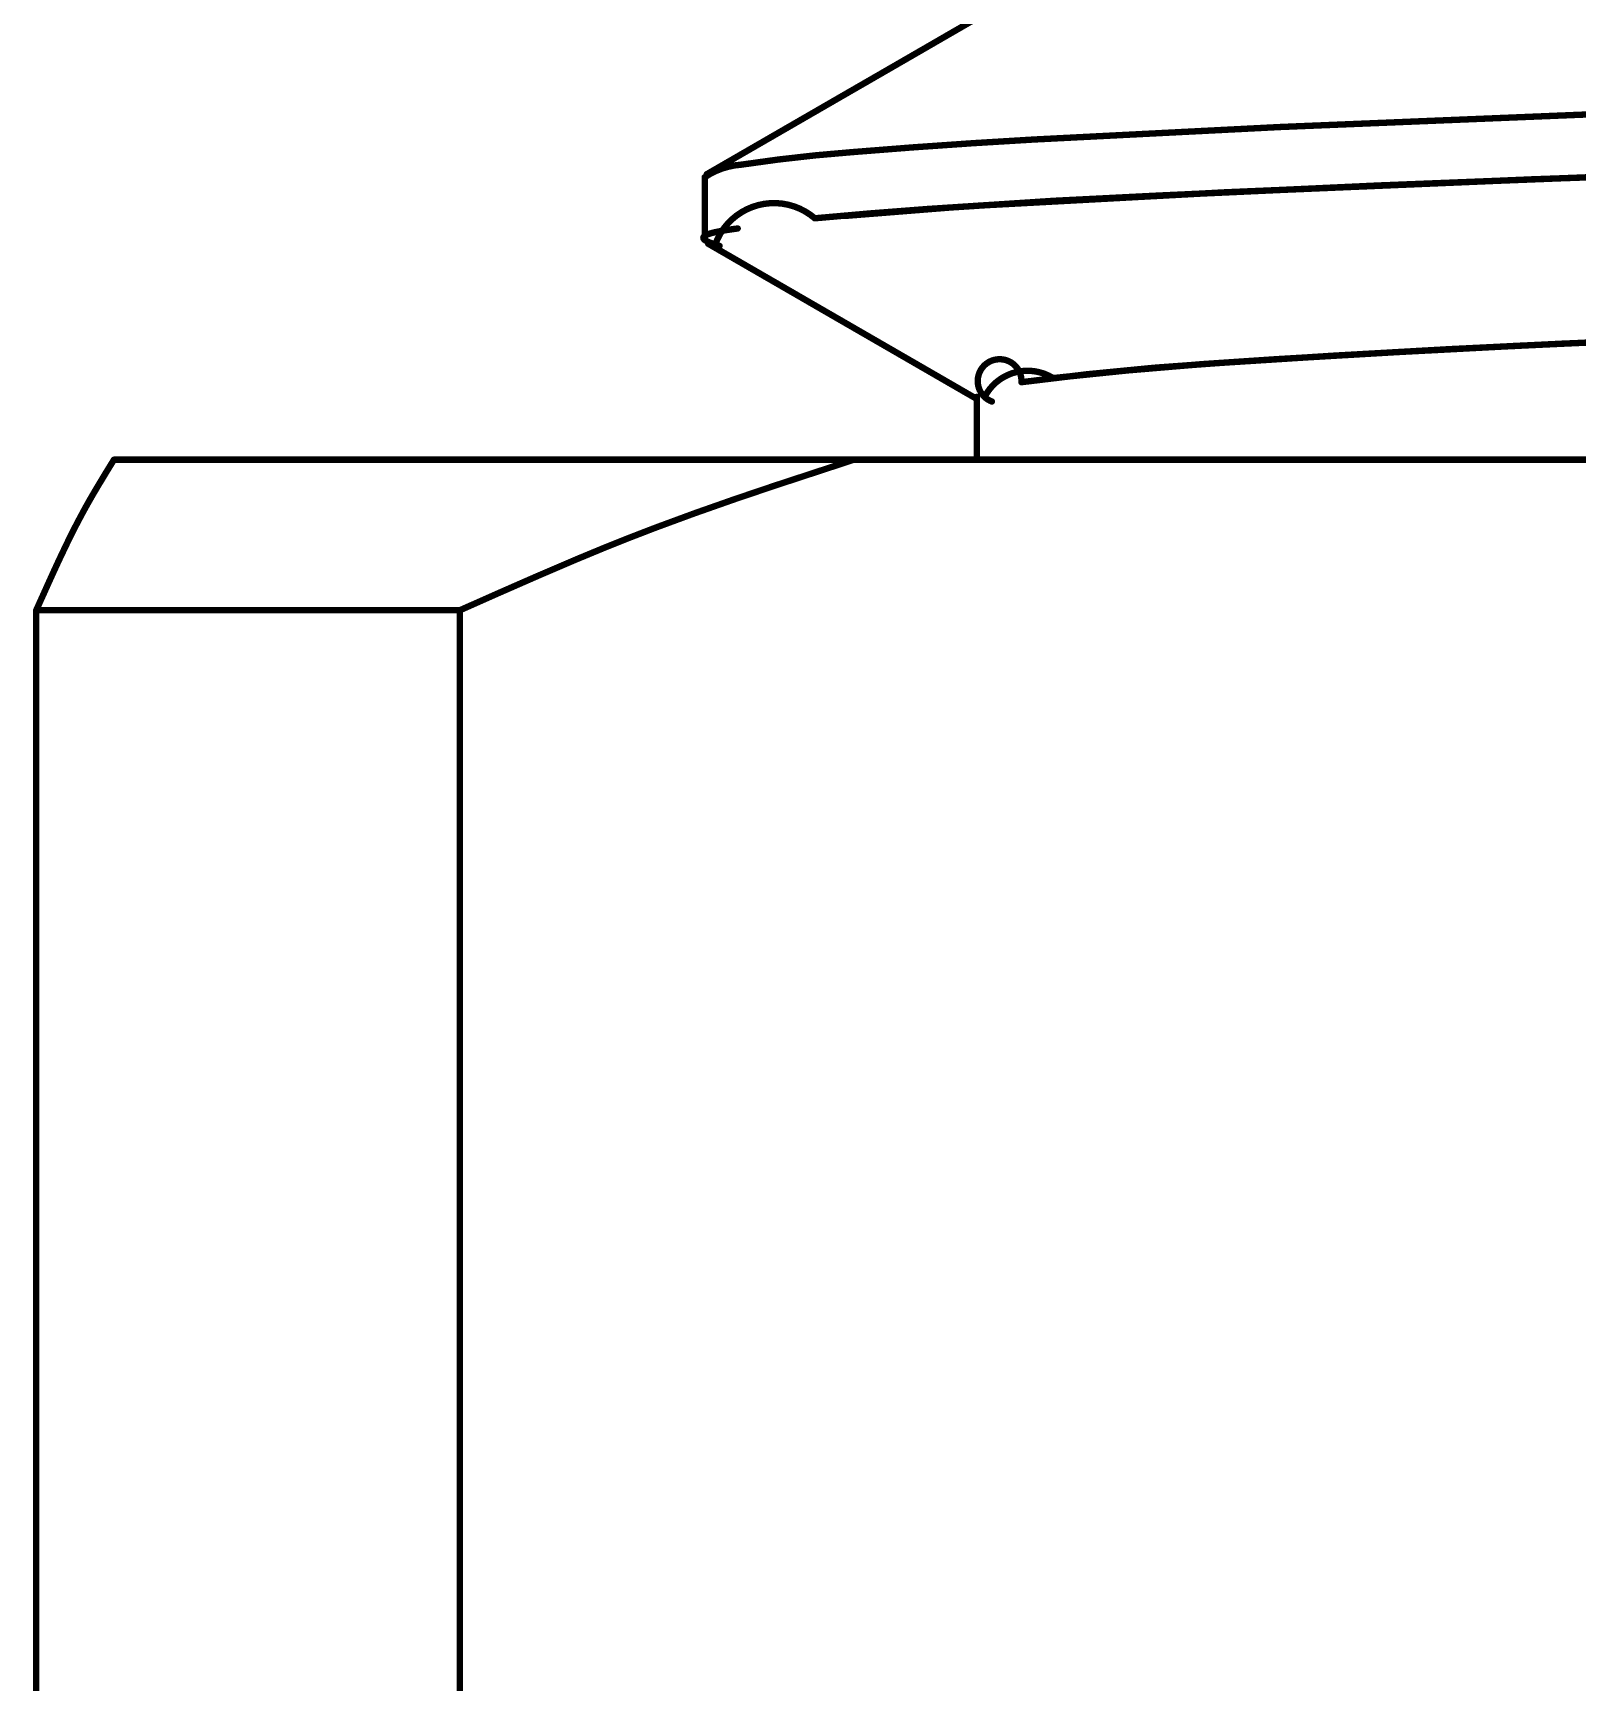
# Model space of a CAD drawing. Header units: inches. Extents: x 90 to 149.8, y 48.7 to 115.2.
# Drawn here: x 111.102 to 114.175, y 106.893 to 110.177 of the extents above; entities that cross this region are included whole.
import ezdxf

# ---------------------------------------------------------------- set-up
doc = ezdxf.new("R2010")
doc.units = ezdxf.units.IN
doc.layers.add('Mechanical 2', color=216, linetype='Continuous')

msp = doc.modelspace()

# ---------------------------------------------------------------- linework, layer by layer
at = {"layer": 'Mechanical 2'}
for points in [[(112.8791, 110.1474, 0.0127, 0.0127, 0), (112.9881, 110.2105, 0.0127, 0.0127, 0)], [(112.8246, 110.1159, 0.0127, 0.0127, 0), (112.8791, 110.1474, 0.0127, 0.0127, 0)], [(112.7701, 110.0844, 0.0127, 0.0127, 0), (112.8246, 110.1159, 0.0127, 0.0127, 0)], [(112.7155, 110.0529, 0.0127, 0.0127, 0), (112.7701, 110.0844, 0.0127, 0.0127, 0)], [(112.661, 110.0214, 0.0127, 0.0127, 0), (112.7155, 110.0529, 0.0127, 0.0127, 0)], [(112.6065, 109.9899, 0.0127, 0.0127, 0), (112.661, 110.0214, 0.0127, 0.0127, 0)], [(113.5849, 109.9895, 0.0127, 0.0127, 0), (114.1964, 110.0145, 0.0127, 0.0127, 0)], [(112.552, 109.9584, 0.0127, 0.0127, 0), (112.6065, 109.9899, 0.0127, 0.0127, 0)], [(113.0929, 109.9645, 0.0127, 0.0127, 0), (113.5849, 109.9895, 0.0127, 0.0127, 0)], [(112.4975, 109.9269, 0.0127, 0.0127, 0), (112.552, 109.9584, 0.0127, 0.0127, 0)], [(112.733, 109.9395, 0.0127, 0.0127, -0.006683), (113.0929, 109.9645, 0.0127, 0.0127, 0)], [(112.439, 109.8895, 0.0127, 0.0127, -0.13249), (112.5118, 109.9145, 0.0127, 0.0127, 0)], [(112.443, 109.8954, 0.0127, 0.0127, 0), (112.4975, 109.9269, 0.0127, 0.0127, 0)], [(112.5118, 109.9145, 0.0127, 0.0127, -0.018801), (112.733, 109.9395, 0.0127, 0.0127, 0)], [(114.0838, 109.8852, 0.0127, 0.0127, 0), (114.8087, 109.9111, 0.0127, 0.0127, 0)], [(112.439, 109.7645, 0.0127, 0.0127, 0), (112.439, 109.8895, 0.0127, 0.0127, 0)], [(113.4736, 109.8594, 0.0127, 0.0127, 0), (114.0838, 109.8852, 0.0127, 0.0127, 0)], [(113.7812, 109.8731, 0.0127, 0.0127, 0), (114.2979, 109.8934, 0.0127, 0.0127, 0)], [(112.7193, 109.8125, 0.0127, 0.0127, -0.01104), (113.3405, 109.8529, 0.0127, 0.0127, 0)], [(112.9943, 109.8335, 0.0127, 0.0127, 0), (113.4736, 109.8594, 0.0127, 0.0127, 0)], [(113.3405, 109.8529, 0.0127, 0.0127, 0), (113.7812, 109.8731, 0.0127, 0.0127, 0)], [(112.4601, 109.7559, 0.0127, 0.0127, -0.526409), (112.6581, 109.8077, 0.0127, 0.0127, 0)], [(112.6581, 109.8077, 0.0127, 0.0127, -0.008628), (112.9943, 109.8335, 0.0127, 0.0127, 0)], [(112.4483, 109.7769, 0.0127, 0.0127, -0.024742), (112.4615, 109.7804, 0.0127, 0.0127, 0)], [(112.4615, 109.7804, 0.0127, 0.0127, -0.013778), (112.4802, 109.7839, 0.0127, 0.0127, 0)], [(112.4802, 109.7839, 0.0127, 0.0127, -0.006962), (112.5046, 109.7874, 0.0127, 0.0127, 0)], [(112.4371, 109.7665, 0.0127, 0.0127, -0.275621), (112.4365, 109.77, 0.0127, 0.0127, 0)], [(112.4365, 109.77, 0.0127, 0.0127, -0.157993), (112.4401, 109.7735, 0.0127, 0.0127, 0)], [(112.4414, 109.7631, 0.0127, 0.0127, -0.09939), (112.4371, 109.7665, 0.0127, 0.0127, 0)], [(112.4401, 109.7735, 0.0127, 0.0127, -0.054148), (112.4483, 109.7769, 0.0127, 0.0127, 0)], [(112.4488, 109.7596, 0.0127, 0.0127, -0.033508), (112.4415, 109.7631, 0.0127, 0.0127, 0)], [(112.446, 109.757, 0.0127, 0.0127, 0), (112.5529, 109.6952, 0.0127, 0.0127, 0)], [(112.4476, 109.7561, 0.0127, 0.0127, 0), (112.5542, 109.6945, 0.0127, 0.0127, 0)], [(112.4684, 109.7527, 0.0127, 0.0127, -0.016124), (112.4487, 109.7596, 0.0127, 0.0127, 0)], [(112.5529, 109.6952, 0.0127, 0.0127, 0), (112.6064, 109.6643, 0.0127, 0.0127, 0)], [(112.5542, 109.6945, 0.0127, 0.0127, 0), (112.6075, 109.6637, 0.0127, 0.0127, 0)], [(112.6064, 109.6643, 0.0127, 0.0127, 0), (112.6598, 109.6334, 0.0127, 0.0127, 0)], [(112.6075, 109.6637, 0.0127, 0.0127, 0), (112.6608, 109.6328, 0.0127, 0.0127, 0)], [(112.6598, 109.6334, 0.0127, 0.0127, 0), (112.7133, 109.6025, 0.0127, 0.0127, 0)], [(112.6608, 109.6328, 0.0127, 0.0127, 0), (112.7141, 109.602, 0.0127, 0.0127, 0)], [(112.7133, 109.6025, 0.0127, 0.0127, 0), (112.7667, 109.5716, 0.0127, 0.0127, 0)], [(112.7141, 109.602, 0.0127, 0.0127, 0), (112.7674, 109.5712, 0.0127, 0.0127, 0)], [(114.1478, 109.5581, 0.0127, 0.0127, 0), (115.0787, 109.5965, 0.0127, 0.0127, 0)], [(112.7667, 109.5716, 0.0127, 0.0127, 0), (112.8202, 109.5407, 0.0127, 0.0127, 0)], [(112.7674, 109.5712, 0.0127, 0.0127, 0), (112.8207, 109.5404, 0.0127, 0.0127, 0)], [(113.4654, 109.5197, 0.0127, 0.0127, -0.005672), (114.1478, 109.5581, 0.0127, 0.0127, 0)], [(113.5751, 109.527, 0.0127, 0.0127, -0.004623), (114.2889, 109.5645, 0.0127, 0.0127, 0)], [(112.8202, 109.5407, 0.0127, 0.0127, 0), (112.8736, 109.5098, 0.0127, 0.0127, 0)], [(112.8207, 109.5404, 0.0127, 0.0127, 0), (112.874, 109.5096, 0.0127, 0.0127, 0)], [(113.0106, 109.4428, 0.0127, 0.0127, -1.966731), (113.0695, 109.4813, 0.0127, 0.0127, 0)], [(113.0695, 109.4813, 0.0127, 0.0127, -0.017659), (113.4654, 109.5197, 0.0127, 0.0127, 0)], [(113.1324, 109.4895, 0.0127, 0.0127, -0.013334), (113.5751, 109.527, 0.0127, 0.0127, 0)], [(112.8736, 109.5098, 0.0127, 0.0127, 0), (112.9271, 109.4789, 0.0127, 0.0127, 0)], [(112.874, 109.5096, 0.0127, 0.0127, 0), (112.9272, 109.4788, 0.0127, 0.0127, 0)], [(112.9962, 109.452, 0.0127, 0.0127, -0.439127), (113.1324, 109.4895, 0.0127, 0.0127, 0)], [(112.9271, 109.4789, 0.0127, 0.0127, 0), (112.9805, 109.448, 0.0127, 0.0127, 0)], [(112.9272, 109.4788, 0.0127, 0.0127, 0), (112.9805, 109.448, 0.0127, 0.0127, 0)], [(112.9805, 109.327, 0.0127, 0.0127, 0), (112.9805, 109.452, 0.0127, 0.0127, 0)], [(111.2474, 109.3015, 0.0127, 0.0127, 0), (111.2631, 109.327, 0.0127, 0.0127, 0)], [(111.2631, 109.327, 0.0127, 0.0127, 0), (125.6149, 109.327, 0.0127, 0.0127, 0)], [(112.5773, 109.2749, 0.0127, 0.0127, 0), (112.736, 109.327, 0.0127, 0.0127, 0)], [(111.2318, 109.2756, 0.0127, 0.0127, 0), (111.2474, 109.3015, 0.0127, 0.0127, 0)], [(111.2161, 109.2489, 0.0127, 0.0127, -0.004429), (111.2318, 109.2756, 0.0127, 0.0127, 0)], [(112.4981, 109.2481, 0.0127, 0.0127, 0), (112.5773, 109.2749, 0.0127, 0.0127, 0)], [(111.185, 109.1914, 0.0127, 0.0127, -0.006353), (111.2006, 109.2209, 0.0127, 0.0127, 0)], [(111.2005, 109.2209, 0.0127, 0.0127, -0.005811), (111.2161, 109.2489, 0.0127, 0.0127, 0)], [(112.4191, 109.2203, 0.0127, 0.0127, 0), (112.4981, 109.2481, 0.0127, 0.0127, 0)], [(111.1696, 109.1604, 0.0127, 0.0127, -0.004854), (111.185, 109.1914, 0.0127, 0.0127, 0)], [(112.1841, 109.1287, 0.0127, 0.0127, -0.009219), (112.3404, 109.1913, 0.0127, 0.0127, 0)], [(112.3404, 109.1913, 0.0127, 0.0127, 0), (112.4191, 109.2203, 0.0127, 0.0127, 0)], [(111.1542, 109.1281, 0.0127, 0.0127, 0), (111.1696, 109.1604, 0.0127, 0.0127, 0)], [(111.1389, 109.0949, 0.0127, 0.0127, 0), (111.1542, 109.1281, 0.0127, 0.0127, 0)], [(112.1064, 109.0954, 0.0127, 0.0127, 0), (112.1841, 109.1287, 0.0127, 0.0127, 0)], [(111.1083, 109.027, 0.0127, 0.0127, 0), (111.1389, 109.0949, 0.0127, 0.0127, 0)], [(112.0289, 109.0614, 0.0127, 0.0127, 0), (112.1064, 109.0954, 0.0127, 0.0127, 0)], [(111.9514, 109.027, 0.0127, 0.0127, 0), (112.0289, 109.0614, 0.0127, 0.0127, 0)], [(111.1083, 109.027, 0.0127, 0.0127, 0), (111.9514, 109.027, 0.0127, 0.0127, 0)], [(111.1083, 106.627, 0.0127, 0.0127, 0), (111.1083, 109.027, 0.0127, 0.0127, 0)], [(111.9514, 106.627, 0.0127, 0.0127, 0), (111.9514, 109.027, 0.0127, 0.0127, 0)]]:
    msp.add_lwpolyline(points, format="xyseb", dxfattribs=at)
for points in [[(112.8759, 110.1474, 0.00635, 0.00635, 1), (112.8822, 110.1474, 0.00635, 0.00635, 1)], [(112.8759, 110.1474, 0.00635, 0.00635, 1), (112.8822, 110.1474, 0.00635, 0.00635, 1)], [(112.8214, 110.1159, 0.00635, 0.00635, 1), (112.8277, 110.1159, 0.00635, 0.00635, 1)], [(112.8214, 110.1159, 0.00635, 0.00635, 1), (112.8277, 110.1159, 0.00635, 0.00635, 1)], [(112.7669, 110.0844, 0.00635, 0.00635, 1), (112.7732, 110.0844, 0.00635, 0.00635, 1)], [(112.7669, 110.0844, 0.00635, 0.00635, 1), (112.7732, 110.0844, 0.00635, 0.00635, 1)], [(112.7124, 110.0529, 0.00635, 0.00635, 1), (112.7187, 110.0529, 0.00635, 0.00635, 1)], [(112.7124, 110.0529, 0.00635, 0.00635, 1), (112.7187, 110.0529, 0.00635, 0.00635, 1)], [(112.6579, 110.0214, 0.00635, 0.00635, 1), (112.6642, 110.0214, 0.00635, 0.00635, 1)], [(112.6579, 110.0214, 0.00635, 0.00635, 1), (112.6642, 110.0214, 0.00635, 0.00635, 1)], [(112.6034, 109.9899, 0.00635, 0.00635, 1), (112.6097, 109.9899, 0.00635, 0.00635, 1)], [(112.6034, 109.9899, 0.00635, 0.00635, 1), (112.6097, 109.9899, 0.00635, 0.00635, 1)], [(113.5817, 109.9895, 0.00635, 0.00635, 1), (113.5881, 109.9895, 0.00635, 0.00635, 1)], [(113.5817, 109.9895, 0.00635, 0.00635, 1), (113.5881, 109.9895, 0.00635, 0.00635, 1)], [(112.5489, 109.9584, 0.00635, 0.00635, 1), (112.5552, 109.9584, 0.00635, 0.00635, 1)], [(112.5489, 109.9584, 0.00635, 0.00635, 1), (112.5552, 109.9584, 0.00635, 0.00635, 1)], [(113.0897, 109.9645, 0.00635, 0.00635, 1), (113.0961, 109.9645, 0.00635, 0.00635, 1)], [(113.0897, 109.9645, 0.00635, 0.00635, 1), (113.0961, 109.9645, 0.00635, 0.00635, 1)], [(112.4944, 109.9269, 0.00635, 0.00635, 1), (112.5007, 109.9269, 0.00635, 0.00635, 1)], [(112.4944, 109.9269, 0.00635, 0.00635, 1), (112.5007, 109.9269, 0.00635, 0.00635, 1)], [(112.5086, 109.9145, 0.00635, 0.00635, 1), (112.515, 109.9145, 0.00635, 0.00635, 1)], [(112.5086, 109.9145, 0.00635, 0.00635, 1), (112.515, 109.9145, 0.00635, 0.00635, 1)], [(112.7299, 109.9395, 0.00635, 0.00635, 1), (112.7362, 109.9395, 0.00635, 0.00635, 1)], [(112.7299, 109.9395, 0.00635, 0.00635, 1), (112.7362, 109.9395, 0.00635, 0.00635, 1)], [(112.4358, 109.8895, 0.00635, 0.00635, 1), (112.4422, 109.8895, 0.00635, 0.00635, 1)], [(112.4358, 109.8895, 0.00635, 0.00635, 1), (112.4422, 109.8895, 0.00635, 0.00635, 1)], [(112.4399, 109.8954, 0.00635, 0.00635, 1), (112.4462, 109.8954, 0.00635, 0.00635, 1)], [(114.0806, 109.8852, 0.00635, 0.00635, 1), (114.087, 109.8852, 0.00635, 0.00635, 1)], [(114.0806, 109.8852, 0.00635, 0.00635, 1), (114.087, 109.8852, 0.00635, 0.00635, 1)], [(113.3373, 109.8529, 0.00635, 0.00635, 1), (113.3436, 109.8529, 0.00635, 0.00635, 1)], [(113.3373, 109.8529, 0.00635, 0.00635, 1), (113.3436, 109.8529, 0.00635, 0.00635, 1)], [(113.4704, 109.8594, 0.00635, 0.00635, 1), (113.4768, 109.8594, 0.00635, 0.00635, 1)], [(113.4704, 109.8594, 0.00635, 0.00635, 1), (113.4768, 109.8594, 0.00635, 0.00635, 1)], [(113.7781, 109.8731, 0.00635, 0.00635, 1), (113.7844, 109.8731, 0.00635, 0.00635, 1)], [(113.7781, 109.8731, 0.00635, 0.00635, 1), (113.7844, 109.8731, 0.00635, 0.00635, 1)], [(112.7162, 109.8125, 0.00635, 0.00635, 1), (112.7225, 109.8125, 0.00635, 0.00635, 1)], [(112.9911, 109.8335, 0.00635, 0.00635, 1), (112.9975, 109.8335, 0.00635, 0.00635, 1)], [(112.9911, 109.8335, 0.00635, 0.00635, 1), (112.9975, 109.8335, 0.00635, 0.00635, 1)], [(112.4583, 109.7804, 0.00635, 0.00635, 1), (112.4647, 109.7804, 0.00635, 0.00635, 1)], [(112.4583, 109.7804, 0.00635, 0.00635, 1), (112.4647, 109.7804, 0.00635, 0.00635, 1)], [(112.4771, 109.7839, 0.00635, 0.00635, 1), (112.4834, 109.7839, 0.00635, 0.00635, 1)], [(112.4771, 109.7839, 0.00635, 0.00635, 1), (112.4834, 109.7839, 0.00635, 0.00635, 1)], [(112.5015, 109.7874, 0.00635, 0.00635, 1), (112.5078, 109.7874, 0.00635, 0.00635, 1)], [(112.6549, 109.8077, 0.00635, 0.00635, 1), (112.6612, 109.8077, 0.00635, 0.00635, 1)], [(112.6549, 109.8077, 0.00635, 0.00635, 1), (112.6612, 109.8077, 0.00635, 0.00635, 1)], [(112.4334, 109.77, 0.00635, 0.00635, 1), (112.4397, 109.77, 0.00635, 0.00635, 1)], [(112.4334, 109.77, 0.00635, 0.00635, 1), (112.4397, 109.77, 0.00635, 0.00635, 1)], [(112.434, 109.7665, 0.00635, 0.00635, 1), (112.4403, 109.7665, 0.00635, 0.00635, 1)], [(112.434, 109.7665, 0.00635, 0.00635, 1), (112.4403, 109.7665, 0.00635, 0.00635, 1)], [(112.4358, 109.7645, 0.00635, 0.00635, 1), (112.4422, 109.7645, 0.00635, 0.00635, 1)], [(112.4369, 109.7735, 0.00635, 0.00635, 1), (112.4433, 109.7735, 0.00635, 0.00635, 1)], [(112.4369, 109.7735, 0.00635, 0.00635, 1), (112.4433, 109.7735, 0.00635, 0.00635, 1)], [(112.4383, 109.7631, 0.00635, 0.00635, 1), (112.4446, 109.7631, 0.00635, 0.00635, 1)], [(112.4383, 109.7631, 0.00635, 0.00635, 1), (112.4446, 109.7631, 0.00635, 0.00635, 1)], [(112.4428, 109.757, 0.00635, 0.00635, 1), (112.4492, 109.757, 0.00635, 0.00635, 1)], [(112.4445, 109.7561, 0.00635, 0.00635, 1), (112.4508, 109.7561, 0.00635, 0.00635, 1)], [(112.4451, 109.7769, 0.00635, 0.00635, 1), (112.4514, 109.7769, 0.00635, 0.00635, 1)], [(112.4451, 109.7769, 0.00635, 0.00635, 1), (112.4514, 109.7769, 0.00635, 0.00635, 1)], [(112.4456, 109.7596, 0.00635, 0.00635, 1), (112.4519, 109.7596, 0.00635, 0.00635, 1)], [(112.4456, 109.7596, 0.00635, 0.00635, 1), (112.4519, 109.7596, 0.00635, 0.00635, 1)], [(112.4569, 109.7559, 0.00635, 0.00635, 1), (112.4633, 109.7559, 0.00635, 0.00635, 1)], [(112.4652, 109.7527, 0.00635, 0.00635, 1), (112.4716, 109.7527, 0.00635, 0.00635, 1)], [(112.5498, 109.6952, 0.00635, 0.00635, 1), (112.5561, 109.6952, 0.00635, 0.00635, 1)], [(112.5498, 109.6952, 0.00635, 0.00635, 1), (112.5561, 109.6952, 0.00635, 0.00635, 1)], [(112.551, 109.6945, 0.00635, 0.00635, 1), (112.5574, 109.6945, 0.00635, 0.00635, 1)], [(112.551, 109.6945, 0.00635, 0.00635, 1), (112.5574, 109.6945, 0.00635, 0.00635, 1)], [(112.6032, 109.6643, 0.00635, 0.00635, 1), (112.6096, 109.6643, 0.00635, 0.00635, 1)], [(112.6032, 109.6643, 0.00635, 0.00635, 1), (112.6096, 109.6643, 0.00635, 0.00635, 1)], [(112.6043, 109.6637, 0.00635, 0.00635, 1), (112.6107, 109.6637, 0.00635, 0.00635, 1)], [(112.6043, 109.6637, 0.00635, 0.00635, 1), (112.6107, 109.6637, 0.00635, 0.00635, 1)], [(112.6567, 109.6334, 0.00635, 0.00635, 1), (112.663, 109.6334, 0.00635, 0.00635, 1)], [(112.6567, 109.6334, 0.00635, 0.00635, 1), (112.663, 109.6334, 0.00635, 0.00635, 1)], [(112.6576, 109.6328, 0.00635, 0.00635, 1), (112.664, 109.6328, 0.00635, 0.00635, 1)], [(112.6576, 109.6328, 0.00635, 0.00635, 1), (112.664, 109.6328, 0.00635, 0.00635, 1)], [(112.7101, 109.6025, 0.00635, 0.00635, 1), (112.7165, 109.6025, 0.00635, 0.00635, 1)], [(112.7101, 109.6025, 0.00635, 0.00635, 1), (112.7165, 109.6025, 0.00635, 0.00635, 1)], [(112.7109, 109.602, 0.00635, 0.00635, 1), (112.7173, 109.602, 0.00635, 0.00635, 1)], [(112.7109, 109.602, 0.00635, 0.00635, 1), (112.7173, 109.602, 0.00635, 0.00635, 1)], [(112.7636, 109.5716, 0.00635, 0.00635, 1), (112.7699, 109.5716, 0.00635, 0.00635, 1)], [(112.7636, 109.5716, 0.00635, 0.00635, 1), (112.7699, 109.5716, 0.00635, 0.00635, 1)], [(112.7642, 109.5712, 0.00635, 0.00635, 1), (112.7706, 109.5712, 0.00635, 0.00635, 1)], [(112.7642, 109.5712, 0.00635, 0.00635, 1), (112.7706, 109.5712, 0.00635, 0.00635, 1)], [(114.1446, 109.5581, 0.00635, 0.00635, 1), (114.151, 109.5581, 0.00635, 0.00635, 1)], [(114.1446, 109.5581, 0.00635, 0.00635, 1), (114.151, 109.5581, 0.00635, 0.00635, 1)], [(112.817, 109.5407, 0.00635, 0.00635, 1), (112.8234, 109.5407, 0.00635, 0.00635, 1)], [(112.817, 109.5407, 0.00635, 0.00635, 1), (112.8234, 109.5407, 0.00635, 0.00635, 1)], [(112.8175, 109.5404, 0.00635, 0.00635, 1), (112.8238, 109.5404, 0.00635, 0.00635, 1)], [(112.8175, 109.5404, 0.00635, 0.00635, 1), (112.8238, 109.5404, 0.00635, 0.00635, 1)], [(113.4623, 109.5197, 0.00635, 0.00635, 1), (113.4686, 109.5197, 0.00635, 0.00635, 1)], [(113.4623, 109.5197, 0.00635, 0.00635, 1), (113.4686, 109.5197, 0.00635, 0.00635, 1)], [(113.5719, 109.527, 0.00635, 0.00635, 1), (113.5783, 109.527, 0.00635, 0.00635, 1)], [(113.5719, 109.527, 0.00635, 0.00635, 1), (113.5783, 109.527, 0.00635, 0.00635, 1)], [(112.8705, 109.5098, 0.00635, 0.00635, 1), (112.8768, 109.5098, 0.00635, 0.00635, 1)], [(112.8705, 109.5098, 0.00635, 0.00635, 1), (112.8768, 109.5098, 0.00635, 0.00635, 1)], [(112.8708, 109.5096, 0.00635, 0.00635, 1), (112.8771, 109.5096, 0.00635, 0.00635, 1)], [(112.8708, 109.5096, 0.00635, 0.00635, 1), (112.8771, 109.5096, 0.00635, 0.00635, 1)], [(113.1292, 109.4895, 0.00635, 0.00635, 1), (113.1356, 109.4895, 0.00635, 0.00635, 1)], [(113.1292, 109.4895, 0.00635, 0.00635, 1), (113.1356, 109.4895, 0.00635, 0.00635, 1)], [(112.9239, 109.4789, 0.00635, 0.00635, 1), (112.9302, 109.4789, 0.00635, 0.00635, 1)], [(112.9239, 109.4789, 0.00635, 0.00635, 1), (112.9302, 109.4789, 0.00635, 0.00635, 1)], [(112.9241, 109.4788, 0.00635, 0.00635, 1), (112.9304, 109.4788, 0.00635, 0.00635, 1)], [(112.9241, 109.4788, 0.00635, 0.00635, 1), (112.9304, 109.4788, 0.00635, 0.00635, 1)], [(112.9773, 109.452, 0.00635, 0.00635, 1), (112.9837, 109.452, 0.00635, 0.00635, 1)], [(112.9931, 109.452, 0.00635, 0.00635, 1), (112.9994, 109.452, 0.00635, 0.00635, 1)], [(113.0663, 109.4813, 0.00635, 0.00635, 1), (113.0727, 109.4813, 0.00635, 0.00635, 1)], [(113.0663, 109.4813, 0.00635, 0.00635, 1), (113.0727, 109.4813, 0.00635, 0.00635, 1)], [(112.9773, 109.448, 0.00635, 0.00635, 1), (112.9837, 109.448, 0.00635, 0.00635, 1)], [(112.9773, 109.448, 0.00635, 0.00635, 1), (112.9837, 109.448, 0.00635, 0.00635, 1)], [(113.0075, 109.4428, 0.00635, 0.00635, 1), (113.0138, 109.4428, 0.00635, 0.00635, 1)], [(111.26, 109.327, 0.00635, 0.00635, 1), (111.2663, 109.327, 0.00635, 0.00635, 1)], [(111.26, 109.327, 0.00635, 0.00635, 1), (111.2663, 109.327, 0.00635, 0.00635, 1)], [(112.7329, 109.327, 0.00635, 0.00635, 1), (112.7392, 109.327, 0.00635, 0.00635, 1)], [(112.9773, 109.327, 0.00635, 0.00635, 1), (112.9837, 109.327, 0.00635, 0.00635, 1)], [(111.2443, 109.3015, 0.00635, 0.00635, 1), (111.2506, 109.3015, 0.00635, 0.00635, 1)], [(111.2443, 109.3015, 0.00635, 0.00635, 1), (111.2506, 109.3015, 0.00635, 0.00635, 1)], [(111.2286, 109.2756, 0.00635, 0.00635, 1), (111.2349, 109.2756, 0.00635, 0.00635, 1)], [(111.2286, 109.2756, 0.00635, 0.00635, 1), (111.2349, 109.2756, 0.00635, 0.00635, 1)], [(112.5741, 109.2749, 0.00635, 0.00635, 1), (112.5804, 109.2749, 0.00635, 0.00635, 1)], [(112.5741, 109.2749, 0.00635, 0.00635, 1), (112.5804, 109.2749, 0.00635, 0.00635, 1)], [(111.1974, 109.2209, 0.00635, 0.00635, 1), (111.2037, 109.2209, 0.00635, 0.00635, 1)], [(111.1974, 109.2209, 0.00635, 0.00635, 1), (111.2037, 109.2209, 0.00635, 0.00635, 1)], [(111.213, 109.2489, 0.00635, 0.00635, 1), (111.2193, 109.2489, 0.00635, 0.00635, 1)], [(111.213, 109.2489, 0.00635, 0.00635, 1), (111.2193, 109.2489, 0.00635, 0.00635, 1)], [(112.4949, 109.2481, 0.00635, 0.00635, 1), (112.5012, 109.2481, 0.00635, 0.00635, 1)], [(112.4949, 109.2481, 0.00635, 0.00635, 1), (112.5012, 109.2481, 0.00635, 0.00635, 1)], [(111.1819, 109.1914, 0.00635, 0.00635, 1), (111.1882, 109.1914, 0.00635, 0.00635, 1)], [(111.1819, 109.1914, 0.00635, 0.00635, 1), (111.1882, 109.1914, 0.00635, 0.00635, 1)], [(112.3372, 109.1913, 0.00635, 0.00635, 1), (112.3436, 109.1913, 0.00635, 0.00635, 1)], [(112.3372, 109.1913, 0.00635, 0.00635, 1), (112.3436, 109.1913, 0.00635, 0.00635, 1)], [(112.4159, 109.2203, 0.00635, 0.00635, 1), (112.4222, 109.2203, 0.00635, 0.00635, 1)], [(112.4159, 109.2203, 0.00635, 0.00635, 1), (112.4222, 109.2203, 0.00635, 0.00635, 1)], [(111.1664, 109.1604, 0.00635, 0.00635, 1), (111.1728, 109.1604, 0.00635, 0.00635, 1)], [(111.1664, 109.1604, 0.00635, 0.00635, 1), (111.1728, 109.1604, 0.00635, 0.00635, 1)], [(111.151, 109.1281, 0.00635, 0.00635, 1), (111.1574, 109.1281, 0.00635, 0.00635, 1)], [(111.151, 109.1281, 0.00635, 0.00635, 1), (111.1574, 109.1281, 0.00635, 0.00635, 1)], [(112.1809, 109.1287, 0.00635, 0.00635, 1), (112.1873, 109.1287, 0.00635, 0.00635, 1)], [(112.1809, 109.1287, 0.00635, 0.00635, 1), (112.1873, 109.1287, 0.00635, 0.00635, 1)], [(111.1357, 109.0949, 0.00635, 0.00635, 1), (111.142, 109.0949, 0.00635, 0.00635, 1)], [(111.1357, 109.0949, 0.00635, 0.00635, 1), (111.142, 109.0949, 0.00635, 0.00635, 1)], [(112.1032, 109.0954, 0.00635, 0.00635, 1), (112.1096, 109.0954, 0.00635, 0.00635, 1)], [(112.1032, 109.0954, 0.00635, 0.00635, 1), (112.1096, 109.0954, 0.00635, 0.00635, 1)], [(112.0257, 109.0614, 0.00635, 0.00635, 1), (112.032, 109.0614, 0.00635, 0.00635, 1)], [(112.0257, 109.0614, 0.00635, 0.00635, 1), (112.032, 109.0614, 0.00635, 0.00635, 1)], [(111.1051, 109.027, 0.00635, 0.00635, 1), (111.1114, 109.027, 0.00635, 0.00635, 1)], [(111.1051, 109.027, 0.00635, 0.00635, 1), (111.1114, 109.027, 0.00635, 0.00635, 1)], [(111.1051, 109.027, 0.00635, 0.00635, 1), (111.1114, 109.027, 0.00635, 0.00635, 1)], [(111.9483, 109.027, 0.00635, 0.00635, 1), (111.9546, 109.027, 0.00635, 0.00635, 1)], [(111.9483, 109.027, 0.00635, 0.00635, 1), (111.9546, 109.027, 0.00635, 0.00635, 1)], [(111.9483, 109.027, 0.00635, 0.00635, 1), (111.9546, 109.027, 0.00635, 0.00635, 1)]]:
    msp.add_lwpolyline(points, format="xyseb", close=True, dxfattribs=at)

doc.saveas('drawing.dxf')
